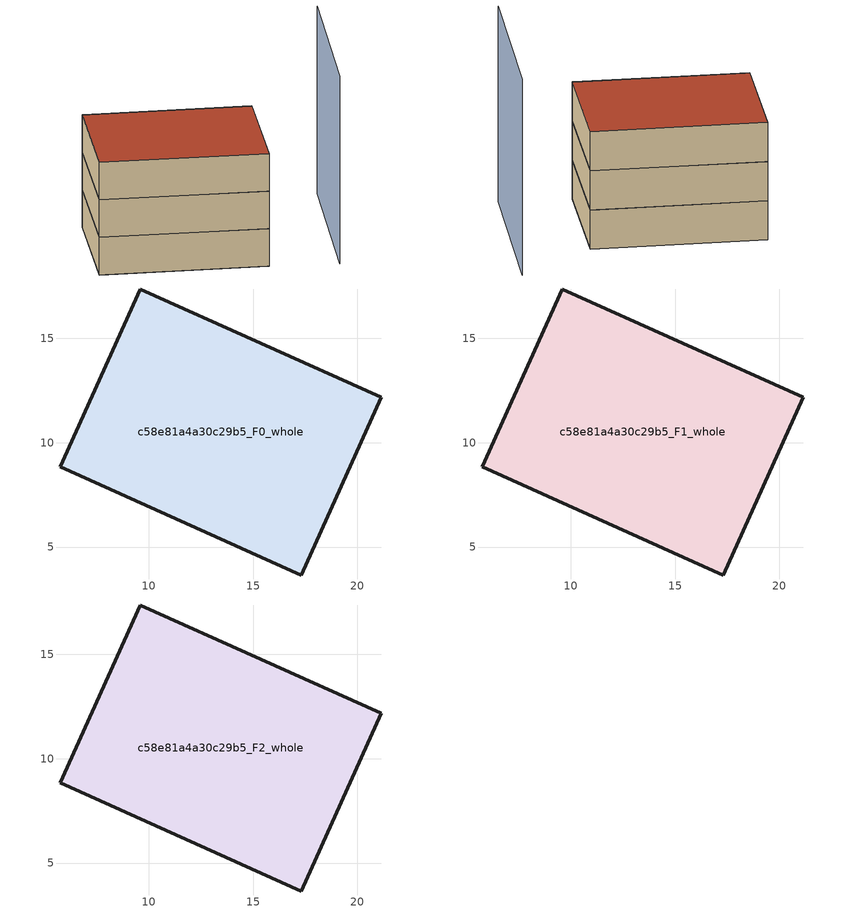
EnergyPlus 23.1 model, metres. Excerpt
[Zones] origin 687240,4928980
c58e81a4a30c29b5_F0_whole
 floor ground (EU_floor_Construction): 17.31,3.66 21.15,12.17 9.59,17.37 5.76,8.86 z0
 wall outside (EU_wall_Construction): 5.76,8.86 9.59,17.37 21.15,12.17 17.31,3.66 5.76,8.86 z0:3
c58e81a4a30c29b5_F1_whole
 floor to c58e81a4a30c29b5_F0_whole (EU_floor_Construction): 17.31,3.66 21.15,12.17 9.59,17.37 5.76,8.86 z3
 wall outside (EU_wall_Construction): 5.76,8.86 9.59,17.37 21.15,12.17 17.31,3.66 5.76,8.86 z3:6
c58e81a4a30c29b5_F2_whole
 floor to c58e81a4a30c29b5_F1_whole (EU_floor_Construction): 17.31,3.66 21.15,12.17 9.59,17.37 5.76,8.86 z6
 wall outside (EU_wall_Construction): 5.76,8.86 9.59,17.37 21.15,12.17 17.31,3.66 5.76,8.86 z6:9
 roof outside (EU_roof_Construction): 21.15,12.17 17.31,3.66 5.76,8.86 9.59,17.37 z9
shading: 22,1.27 27.78,13.66 z0:15
[Building]
EU S2 Campaign: North Axis=0; Terrain=City; Solar Distribution=FullExterior
[Site:Location]
Bologna: Latitude=44.5; Longitude=11.25; Time Zone=1; Elevation=37
[SizingPeriod:WeatherFileDays]
AnnualSizingPeriod: Begin Month=1; Begin Day of Month=1; End Month=12; End Day of Month=31; Day of Week for Start Day=Monday; Use Weather File Daylight Saving Period=No; Use Weather File Rain and Snow Indicators=No
[MATERIAL]
EU_InternalMass_Material: Roughness=MediumRough; Thickness=0.1; Conductivity=1; Density=1800; Specific Heat=900; Thermal Absorptance=0.9; Solar Absorptance=0.7; Visible Absorptance=0.7
[MATERIAL:NOMASS] Roughness=MediumRough; Thermal Absorptance=0.9; Solar Absorptance=0.7; Visible Absorptance=0.7
Name | Thermal Resistance
EU_wall_NoMass | 0.818544
EU_roof_NoMass | 0.6448
EU_floor_NoMass | 0.806
[CONSTRUCTION]
EU_wall_Construction: EU_wall_NoMass
EU_roof_Construction: EU_roof_NoMass
EU_floor_Construction: EU_floor_NoMass
EU_InternalMass_Construction: EU_InternalMass_Material
[ZONE] Type=1; Multiplier=1; Ceiling Height=autocalculate; Volume=354.747; Floor Area=autocalculate; Part of Total Floor Area=Yes
c58e81a4a30c29b5_F0_whole; c58e81a4a30c29b5_F1_whole; c58e81a4a30c29b5_F2_whole
[INTERNALMASS] Construction=EU_InternalMass_Construction; Surface Area=118.249
Name | Zone or ZoneList
c58e81a4a30c29b5_F0_whole_EU_InternalMass | c58e81a4a30c29b5_F0_whole
c58e81a4a30c29b5_F1_whole_EU_InternalMass | c58e81a4a30c29b5_F1_whole
c58e81a4a30c29b5_F2_whole_EU_InternalMass | c58e81a4a30c29b5_F2_whole
[OTHEREQUIPMENT] Fuel Type=Electricity; Design Level Calculation Method=Watts/Area; Power per Zone Floor Area=1; Fraction Latent=0; Fraction Radiant=0; Fraction Lost=0; Carbon Dioxide Generation Rate=0; EndUse Subcategory=EU_Step8_InternalGains
Name | Zone or ZoneList or Space or SpaceList | Schedule
EU_Step8_InternalGain_c58e81a4a30c29b5_F0_whole_f000 | c58e81a4a30c29b5_F0_whole | EU_Step8_GainSchedule_c58e81a4a30c29b5_F0_whole_f000
EU_Step8_InternalGain_c58e81a4a30c29b5_F1_whole_f000 | c58e81a4a30c29b5_F1_whole | EU_Step8_GainSchedule_c58e81a4a30c29b5_F1_whole_f000
EU_Step8_InternalGain_c58e81a4a30c29b5_F2_whole_f000 | c58e81a4a30c29b5_F2_whole | EU_Step8_GainSchedule_c58e81a4a30c29b5_F2_whole_f000
[ZONEVENTILATION:DESIGNFLOWRATE] Schedule=EU_AlwaysOn; Design Flow Rate Calculation Method=AirChanges/Hour; Air Changes per Hour=0.708969; Ventilation Type=Natural; Fan Pressure Rise=0; Fan Total Efficiency=1; Constant Term Coefficient=1; Temperature Term Coefficient=0; Velocity Term Coefficient=0; Velocity Squared Term Coefficient=0; Minimum Indoor Temperature=-100; Maximum Indoor Temperature=100; Delta Temperature=-100; Minimum Outdoor Temperature=-100; Maximum Outdoor Temperature=100; Maximum Wind Speed=40
Name | Zone or ZoneList or Space or SpaceList
EU_ConstantAir_c58e81a4a30c29b5_F0_whole | c58e81a4a30c29b5_F0_whole
EU_ConstantAir_c58e81a4a30c29b5_F1_whole | c58e81a4a30c29b5_F1_whole
EU_ConstantAir_c58e81a4a30c29b5_F2_whole | c58e81a4a30c29b5_F2_whole
[HVACTEMPLATE:THERMOSTAT] Constant Heating Setpoint=20; Constant Cooling Setpoint=50
EU_HeatOnly_c58e81a4a30c29b5_F0_whole; EU_HeatOnly_c58e81a4a30c29b5_F1_whole; EU_HeatOnly_c58e81a4a30c29b5_F2_whole
[HVACTEMPLATE:ZONE:IDEALLOADSAIRSYSTEM] System Availability Schedule=EU_AlwaysOn; Maximum Heating Supply Air Temperature=50; Minimum Cooling Supply Air Temperature=13; Maximum Heating Supply Air Humidity Ratio=0.0156; Minimum Cooling Supply Air Humidity Ratio=0.0077; Heating Limit=NoLimit; Cooling Limit=NoLimit; Heating Availability Schedule=EU_AlwaysOn; Cooling Availability Schedule=EU_CoolingOff; Dehumidification Control Type=ConstantSensibleHeatRatio; Cooling Sensible Heat Ratio=0.7; Dehumidification Setpoint=60; Humidification Control Type=None; Humidification Setpoint=30; Outdoor Air Method=None; Outdoor Air Flow Rate per Person=0.00944; Outdoor Air Flow Rate per Zone Floor Area=0; Outdoor Air Flow Rate per Zone=0; Demand Controlled Ventilation Type=None; Outdoor Air Economizer Type=NoEconomizer; Heat Recovery Type=None; Sensible Heat Recovery Effectiveness=0.7; Latent Heat Recovery Effectiveness=0.65
Name | Template Thermostat
c58e81a4a30c29b5_F0_whole | EU_HeatOnly_c58e81a4a30c29b5_F0_whole
c58e81a4a30c29b5_F1_whole | EU_HeatOnly_c58e81a4a30c29b5_F1_whole
c58e81a4a30c29b5_F2_whole | EU_HeatOnly_c58e81a4a30c29b5_F2_whole
[SIZING:ZONE] Zone Cooling Design Supply Air Temperature Input Method=SupplyAirTemperature; Zone Cooling Design Supply Air Temperature=13; Zone Heating Design Supply Air Temperature Input Method=SupplyAirTemperature; Zone Heating Design Supply Air Temperature=50; Zone Cooling Design Supply Air Humidity Ratio=0.008; Zone Heating Design Supply Air Humidity Ratio=0.008; Cooling Design Air Flow Method=DesignDay; Cooling Design Air Flow Rate=0; Cooling Minimum Air Flow per Zone Floor Area=0.000762; Cooling Minimum Air Flow=0; Cooling Minimum Air Flow Fraction=0.2; Heating Design Air Flow Method=DesignDay; Heating Design Air Flow Rate=0; Heating Maximum Air Flow per Zone Floor Area=0.002032; Heating Maximum Air Flow=0.141576; Heating Maximum Air Flow Fraction=0.3; Account for Dedicated Outdoor Air System=No; Dedicated Outdoor Air System Control Strategy=NeutralSupplyAir; Dedicated Outdoor Air Low Setpoint Temperature for Design=autosize; Dedicated Outdoor Air High Setpoint Temperature for Design=autosize; Zone Load Sizing Method=Sensible Load Only No Latent Load; Zone Latent Cooling Design Supply Air Humidity Ratio Input Method=HumidityRatioDifference; Zone Cooling Design Supply Air Humidity Ratio Difference=0.005; Zone Latent Heating Design Supply Air Humidity Ratio Input Method=HumidityRatioDifference; Zone Humidification Design Supply Air Humidity Ratio Difference=0.005
c58e81a4a30c29b5_F0_whole; c58e81a4a30c29b5_F1_whole; c58e81a4a30c29b5_F2_whole
[SCHEDULE:CONSTANT]
Name | Hourly Value
EU_AlwaysOn | 1
EU_CoolingOff | 0
[SCHEDULE:FILE] Column Number=1; Rows to Skip at Top=0; Number of Hours of Data=8760; Column Separator=Comma; Interpolate to Timestep=No; Minutes per Item=60; Adjust Schedule for Daylight Savings=Yes
Name | File
EU_Step8_GainSchedule_c58e81a4a30c29b5_F0_whole_f000 | ../../schedules/c58e81a4a30c29b5/c58e81a4a30c29b5_F0_whole_f000_gain.csv
EU_Step8_GainSchedule_c58e81a4a30c29b5_F1_whole_f000 | ../../schedules/c58e81a4a30c29b5/c58e81a4a30c29b5_F1_whole_f000_gain.csv
EU_Step8_GainSchedule_c58e81a4a30c29b5_F2_whole_f000 | ../../schedules/c58e81a4a30c29b5/c58e81a4a30c29b5_F2_whole_f000_gain.csv
